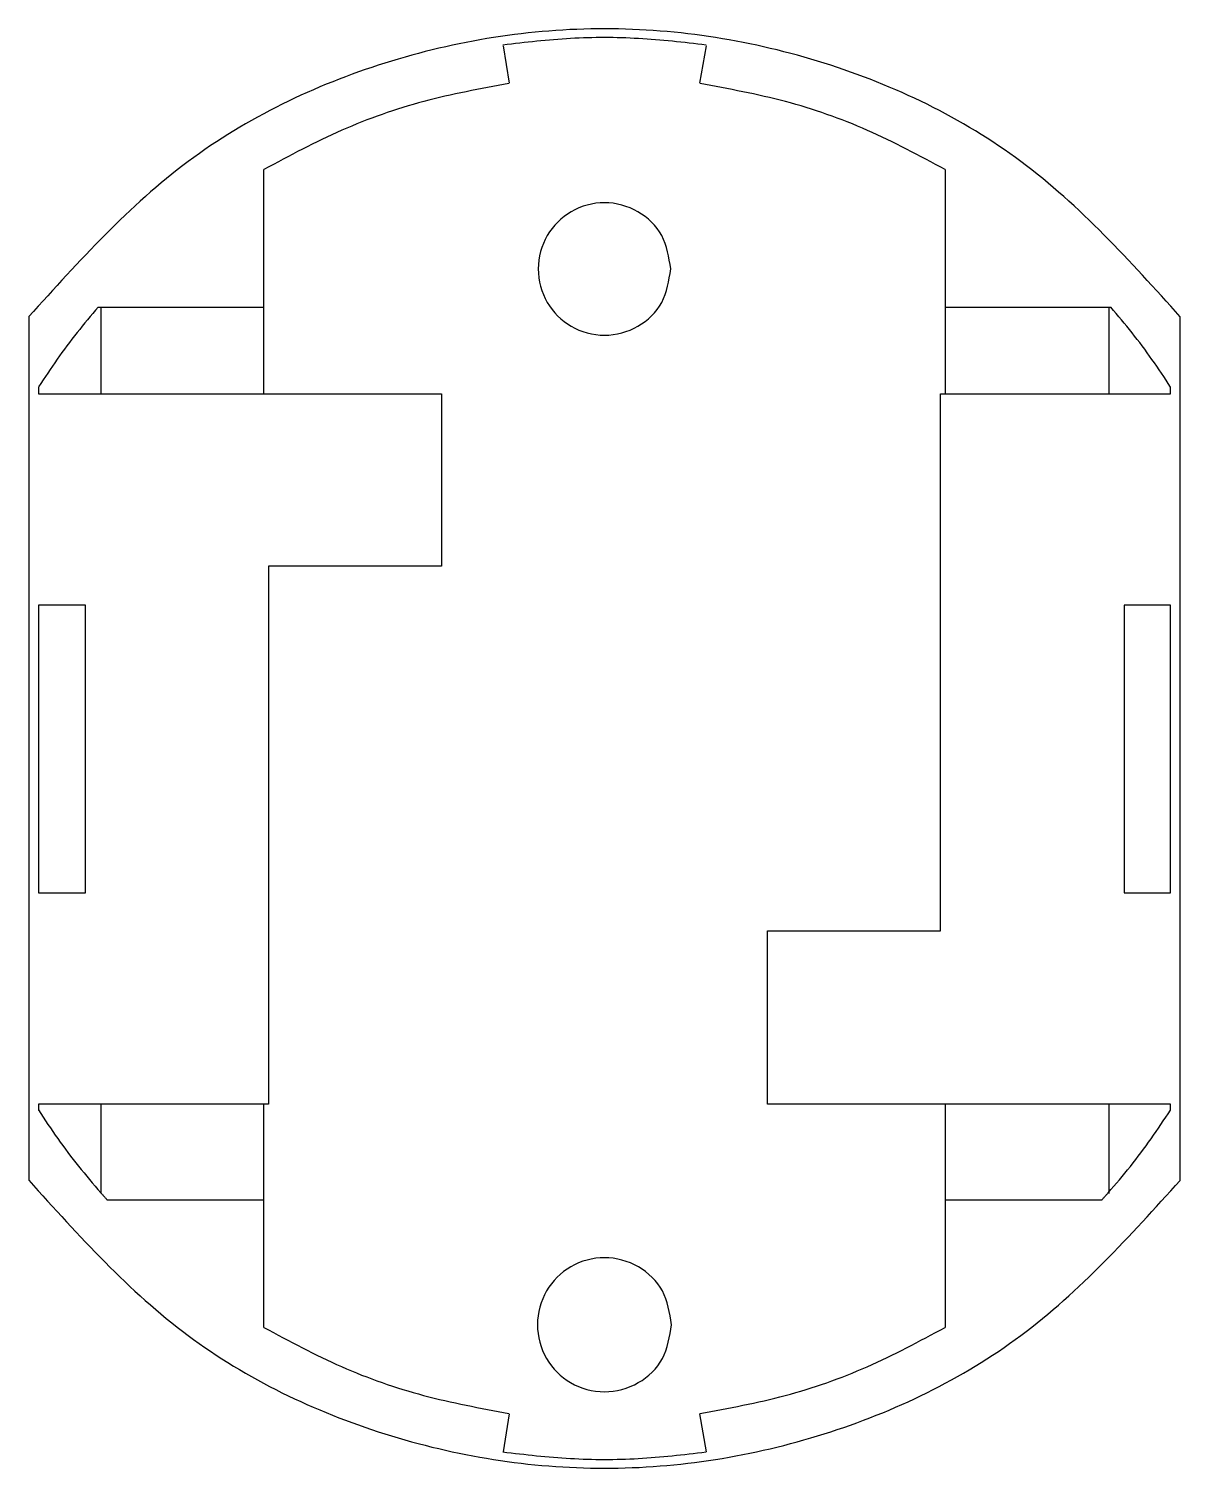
# Model space of a CAD drawing. Extents: x 98 to 188, y 106 to 219.
import ezdxf

# ---------------------------------------------------------------- set-up
doc = ezdxf.new("R2010")
doc.units = 0
doc.layers.add('Layer_1', color=7, linetype='CONTINUOUS')

msp = doc.modelspace()

# ---------------------------------------------------------------- linework, layer by layer
at = {"layer": 'Layer_1', "color": 7}
for points in [[(135.390065, 217.381669), (135.834558, 214.460658)], [(150.757065, 214.460658), (151.265065, 217.381669)], [(116.657565, 207.729665), (116.657565, 190.203665), (130.564058, 190.203665), (130.564058, 176.741665), (117.038562, 176.741665), (117.038562, 134.704665), (116.657565, 134.704665)], [(169.934062, 190.203665), (169.934062, 207.729665)], [(99.068058, 190.711669), (99.068058, 190.203665), (103.957565, 190.203665), (103.957565, 196.934662)], [(103.957565, 196.934662), (103.703565, 196.934662)], [(116.657565, 196.934662), (103.957565, 196.934662)], [(182.697558, 196.934662), (169.934062, 196.934662)], [(182.697558, 196.934662), (182.697558, 190.203665), (187.523555, 190.203665), (187.523555, 190.711669)], [(182.888072, 196.934662), (182.697558, 196.934662)], [(98.306058, 196.236169), (98.306058, 128.735669)], [(188.285569, 128.735669), (188.285569, 196.236169)], [(103.957565, 190.203665), (116.657565, 190.203665)], [(169.934062, 117.242165), (169.934062, 134.704665), (156.027565, 134.704665), (156.027565, 148.230162), (169.553065, 148.230162), (169.553065, 190.203665)], [(169.553065, 190.203665), (169.934062, 190.203665)], [(169.934062, 190.203665), (182.697558, 190.203665)], [(99.068058, 173.693662), (99.068058, 151.214669), (102.751062, 151.214669), (102.751062, 173.693662), (99.068058, 173.693662)], [(187.523555, 151.214669), (187.523555, 173.693662), (183.904051, 173.693662), (183.904051, 151.214669), (187.523555, 151.214669)], [(103.957565, 127.719669), (103.957565, 134.704665), (99.068058, 134.704665), (99.068058, 134.196662)], [(116.657565, 134.704665), (103.957565, 134.704665)], [(116.657565, 134.704665), (116.657565, 117.242165)], [(182.697558, 134.704665), (169.934062, 134.704665)], [(182.697558, 134.704665), (182.697558, 127.719669)], [(187.523555, 134.196662), (187.523555, 134.704665), (182.697558, 134.704665)], [(104.402058, 127.211669), (116.657565, 127.211669)], [(169.934062, 127.211669), (182.189558, 127.211669)], [(135.834558, 110.511162), (135.390065, 107.526665)], [(151.265065, 107.526665), (150.757065, 110.511162)]]:
    msp.add_lwpolyline(points, dxfattribs=at)
for points, knots in [([(188.282582, 196.219529), (184.373802, 200.557561), (176.600706, 209.184279), (160.635016, 216.862859), (143.304026, 219.645869), (125.972235, 216.867844), (110.004338, 209.193853), (102.228764, 200.569369), (98.318737, 196.23246)], [0, 0, 0, 0, 17.37637, 34.555078, 51.931447, 69.307815, 86.486524, 103.862894, 103.862894, 103.862894, 103.862894]), ([(151.243935, 217.444698), (149.483665, 217.647904), (145.96513, 218.054084), (140.637704, 218.054621), (137.119088, 217.64915), (135.358777, 217.446299)], [0, 0, 0, 0, 5.313267, 10.62048, 15.933746, 15.933746, 15.933746, 15.933746]), ([(135.829087, 214.434916), (133.595638, 214.024734), (129.133396, 213.205226), (122.679266, 210.941879), (118.682518, 208.794973), (116.68206, 207.720399)], [0, 0, 0, 0, 6.806216, 13.598243, 20.404459, 20.404459, 20.404459, 20.404459]), ([(169.914009, 207.717648), (167.913662, 208.792418), (163.917136, 210.939717), (157.463245, 213.2037), (153.001094, 214.023649), (150.767691, 214.434052)], [0, 0, 0, 0, 6.806201, 13.598213, 20.404413, 20.404413, 20.404413, 20.404413]), ([(148.471058, 199.949925), (148.329, 200.862235), (148.049096, 202.659797), (145.989235, 204.639142), (143.301848, 205.373005), (140.585896, 204.640429), (138.608068, 202.662041), (137.873528, 199.952459), (138.606517, 197.242457), (140.583216, 195.262938), (143.298748, 194.528808), (145.986553, 195.261136), (148.047547, 197.239302), (148.328478, 199.036705), (148.471058, 199.948934)], [0, 0, 0, 0, 2.705844, 5.331438, 8.037285, 10.743128, 13.368722, 16.074566, 18.780412, 21.406006, 24.111851, 26.817695, 29.44329, 32.149135, 32.149135, 32.149135, 32.149135]), ([(103.740084, 196.979153), (103.179885, 196.317116), (102.059657, 194.993244), (100.499186, 192.909521), (99.543997, 191.462054), (99.06633, 190.73821)], [0, 0, 0, 0, 2.601398, 5.202, 7.803399, 7.803399, 7.803399, 7.803399]), ([(187.533518, 190.725308), (187.056062, 191.449292), (186.101296, 192.897037), (184.541434, 194.981217), (183.421593, 196.305415), (182.861587, 196.967616)], [0, 0, 0, 0, 2.601398, 5.201999, 7.803398, 7.803398, 7.803398, 7.803398]), ([(99.058098, 134.246522), (99.554462, 133.494808), (100.547026, 131.99163), (102.173543, 129.831372), (103.34381, 128.461991), (103.92904, 127.777187)], [0, 0, 0, 0, 2.702033, 5.403173, 8.105207, 8.105207, 8.105207, 8.105207]), ([(182.652622, 127.765952), (183.238048, 128.450588), (184.408704, 129.819634), (186.035839, 131.979424), (187.028831, 133.482319), (187.52541, 134.23389)], [0, 0, 0, 0, 2.702032, 5.403169, 8.105202, 8.105202, 8.105202, 8.105202]), ([(98.309034, 128.752301), (102.217814, 124.414269), (109.99091, 115.787551), (125.956601, 108.108971), (143.287591, 105.325961), (160.619381, 108.103986), (176.587278, 115.777977), (184.362853, 124.402462), (188.272879, 128.739371)], [0, 0, 0, 0, 17.37637, 34.555078, 51.931447, 69.307815, 86.486524, 103.862894, 103.862894, 103.862894, 103.862894]), ([(182.182902, 127.2406), (182.23502, 127.298244), (182.339255, 127.413534), (182.494715, 127.587274), (182.59766, 127.703717), (182.649133, 127.761939)], [0, 0, 0, 0, 0.233136, 0.466273, 0.699409, 0.699409, 0.699409, 0.699409]), ([(148.534558, 117.46342), (148.390757, 118.386924), (148.107418, 120.206542), (146.022282, 122.210174), (143.301921, 122.953041), (140.552646, 122.211475), (138.550549, 120.208811), (137.806997, 117.465983), (138.548979, 114.72273), (140.549931, 112.718923), (143.298783, 111.975787), (146.019569, 112.717098), (148.105851, 114.719537), (148.390229, 116.538993), (148.534558, 117.462414)], [0, 0, 0, 0, 2.739045, 5.396856, 8.135901, 10.874946, 13.532756, 16.271801, 19.010846, 21.668655, 24.4077, 27.146748, 29.804558, 32.543602, 32.543602, 32.543602, 32.543602]), ([(116.673408, 117.256806), (118.67365, 116.18185), (122.669962, 114.03418), (129.123624, 111.769595), (133.585686, 110.949226), (135.819045, 110.538614)], [0, 0, 0, 0, 6.806183, 13.598179, 20.404362, 20.404362, 20.404362, 20.404362]), ([(150.757806, 110.53639), (152.991285, 110.946368), (157.453589, 111.76547), (163.907905, 114.028226), (167.904835, 116.174765), (169.905385, 117.249154)], [0, 0, 0, 0, 6.806196, 13.598204, 20.4044, 20.4044, 20.4044, 20.4044]), ([(135.342705, 107.527687), (137.102962, 107.324322), (140.62147, 106.917822), (145.948912, 106.916803), (149.467576, 107.321956), (151.22791, 107.524649)], [0, 0, 0, 0, 5.313283, 10.620512, 15.933793, 15.933793, 15.933793, 15.933793])]:
    msp.add_open_spline(points, degree=3, knots=knots, dxfattribs=at)
msp.add_open_spline([(103.929022, 127.776973), (103.980488, 127.718745), (104.083419, 127.602289), (104.238716, 127.428403), (104.342938, 127.3131), (104.395049, 127.255448)], degree=3, dxfattribs=at)

doc.saveas('drawing.dxf')
